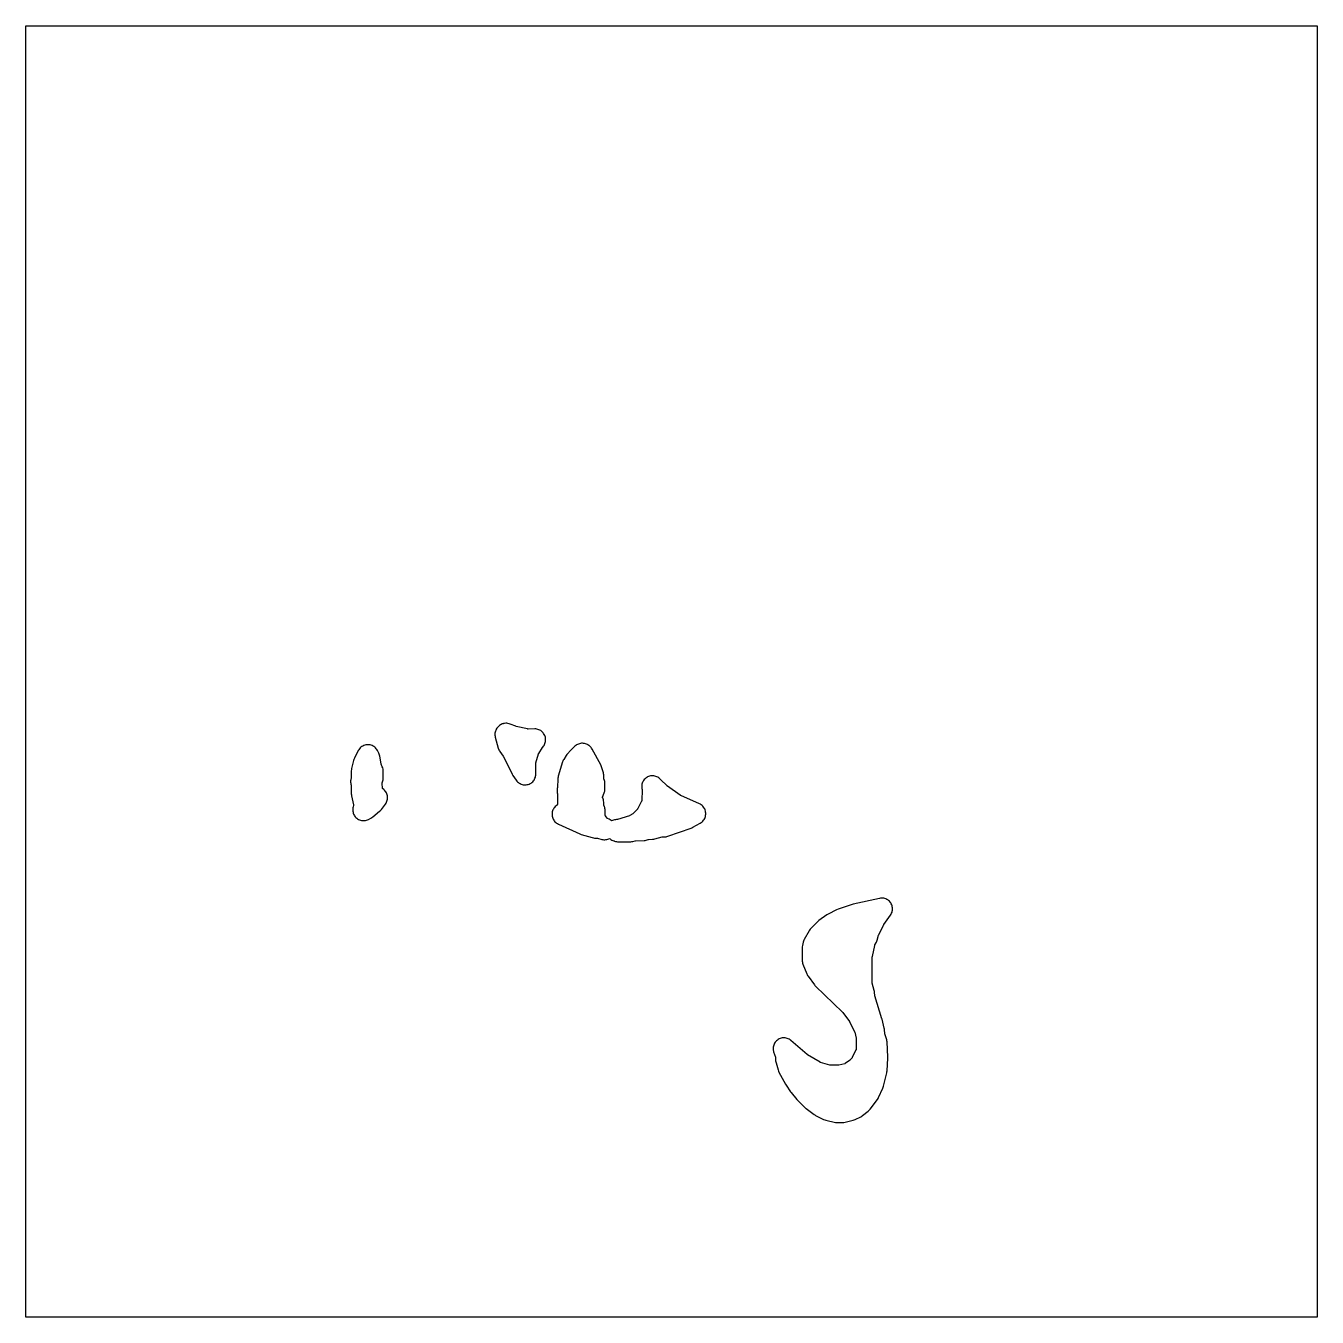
# Model space of a CAD drawing. Header units: millimetres. Extents: x 0 to 300, y 0 to 300.
import ezdxf

# ---------------------------------------------------------------- set-up
doc = ezdxf.new("R2010")
doc.units = ezdxf.units.MM
doc.layers.add('CUT', color=7, linetype='CONTINUOUS')

msp = doc.modelspace()

# ---------------------------------------------------------------- linework, layer by layer
at = {"layer": 'CUT'}
for points in [[(0, 299.9386), (0.0029, 299.9971), (0.0614, 300), (299.902, 300), (299.9605, 299.9971), (299.9634, 299.9386), (299.9634, 0.0614), (299.9605, 0.0029), (299.902, 0), (0.0614, 0), (0.0029, 0.0029), (0, 0.0614)], [(109.2368, 136.5318), (109.1395, 136.3202), (109.0624, 136.1005), (109.006, 135.8745), (108.9709, 135.6443), (108.9574, 135.4118), (108.9656, 135.179), (108.9954, 134.948), (109.0465, 134.7208), (109.7377, 132.2046), (109.8052, 131.9955), (109.8907, 131.7931), (109.9937, 131.599), (110.1134, 131.4147), (110.8876, 130.3297), (110.8906, 130.3253), (110.9313, 130.258), (110.9399, 130.2416), (112.9652, 126.1513), (113.1487, 125.8397), (113.9058, 124.7436), (114.0539, 124.5501), (114.2201, 124.372), (114.4029, 124.2108), (114.6005, 124.0683), (114.811, 123.9456), (115.0325, 123.844), (115.2628, 123.7645), (115.4998, 123.7078), (115.7411, 123.6744), (115.9846, 123.6646), (116.2279, 123.6786), (116.4686, 123.7162), (116.7045, 123.7771), (116.9334, 123.8606), (117.1531, 123.9661), (117.3614, 124.0924), (117.5565, 124.2384), (117.7364, 124.4027), (117.8995, 124.5837), (118.0442, 124.7798), (118.1691, 124.989), (118.2731, 125.2093), (118.3551, 125.4388), (118.4144, 125.6751), (118.4504, 125.9161), (118.4628, 126.1594), (118.4678, 128.6333), (118.4683, 128.6519), (118.4719, 128.69), (118.4791, 128.7277), (118.4839, 128.7456), (119.1053, 130.886), (119.1106, 130.903), (119.1242, 130.9376), (119.1408, 130.971), (119.1497, 130.986), (119.9949, 132.3538), (120.0069, 132.372), (120.0625, 132.4432), (120.0759, 132.4578), (120.2314, 132.6434), (120.3682, 132.8432), (120.4851, 133.0554), (120.5808, 133.2778), (120.6546, 133.5084), (120.7057, 133.7452), (120.7337, 133.9857), (120.7383, 134.2278), (120.7194, 134.4692), (120.6773, 134.7077), (120.6122, 134.941), (120.525, 135.1669), (120.4162, 135.3833), (120.2871, 135.5881), (120.1387, 135.7795), (119.9725, 135.9556), (119.7901, 136.1149), (119.5931, 136.2557), (119.3833, 136.3768), (119.1629, 136.4771), (118.9338, 136.5555), (118.6982, 136.6115), (118.4583, 136.6443), (118.2163, 136.6538), (116.6518, 136.6394), (116.6289, 136.6398), (116.5345, 136.6499), (116.512, 136.6543), (113.8802, 137.2478), (113.8752, 137.249), (113.8025, 137.2712), (113.7856, 137.2774), (112.4821, 137.7927), (112.238, 137.875), (111.9867, 137.9317), (111.7309, 137.9622), (111.4733, 137.9662), (111.2167, 137.9438), (110.9638, 137.895), (110.8929, 137.8775), (110.6663, 137.81), (110.4471, 137.7215), (110.2373, 137.6127), (110.0387, 137.4845), (109.853, 137.3381), (109.6821, 137.1749), (109.5273, 136.9962), (109.3901, 136.8037), (109.2716, 136.5991)], [(75.5114, 124.9922), (75.4756, 124.8433), (75.4411, 124.5794), (75.435, 124.3133), (75.4571, 124.0481), (75.5074, 123.7868), (75.5415, 123.6491), (75.5472, 123.6067), (75.5483, 123.5851), (75.5942, 121.6053), (75.6133, 121.3492), (75.6586, 121.0964), (76.1437, 119.0126), (76.1477, 118.9931), (76.1529, 118.9526), (76.1459, 118.9124), (76.141, 118.8932), (76.0383, 118.5288), (75.9841, 118.2935), (75.9529, 118.054), (75.9449, 117.8127), (75.9603, 117.5718), (75.9988, 117.3334), (76.0601, 117.0999), (76.1437, 116.8733), (76.2487, 116.6559), (76.3742, 116.4496), (76.519, 116.2564), (76.6818, 116.0781), (76.861, 115.9163), (77.055, 115.7726), (77.262, 115.6482), (77.48, 115.5444), (77.707, 115.4621), (77.9409, 115.4021), (78.1795, 115.3649), (78.4205, 115.3509), (78.6618, 115.3603), (78.901, 115.3928), (79.136, 115.4483), (79.3646, 115.5262), (79.5845, 115.6258), (80.1368, 115.9088), (80.3712, 116.0454), (80.5893, 116.2065), (82.1806, 117.5213), (82.3924, 117.718), (82.5801, 117.9379), (83.5252, 119.184), (83.6673, 119.3924), (83.7876, 119.6141), (83.885, 119.8467), (83.9585, 120.088), (84.0073, 120.3355), (84.0309, 120.5866), (84.0291, 120.8389), (84.0018, 121.0896), (83.9495, 121.3364), (83.8725, 121.5766), (83.7717, 121.8078), (83.6482, 122.0277), (83.5031, 122.234), (83.3379, 122.4247), (83.1544, 122.5977), (82.8859, 122.8265), (82.8712, 122.8396), (82.8434, 122.8686), (82.8369, 122.9083), (82.8352, 122.9279), (82.7686, 124.0175), (82.7679, 124.0349), (82.7689, 124.0707), (82.776, 124.1055), (82.7806, 124.1224), (82.9295, 124.6236), (82.9869, 124.8577), (83.0216, 125.0962), (83.0331, 125.3369), (83.0323, 126.8179), (83.0179, 127.0849), (82.975, 127.3487), (82.9042, 127.6065), (82.8063, 127.8553), (82.5351, 128.4491), (82.5282, 128.4651), (82.5161, 128.4992), (82.5071, 128.5343), (82.5039, 128.5509), (82.205, 130.345), (82.1508, 130.5927), (82.0717, 130.8336), (81.9686, 131.0652), (81.6853, 131.6236), (81.5609, 131.841), (81.4154, 132.045), (81.2502, 132.2333), (81.0669, 132.4042), (80.8675, 132.5558), (80.6539, 132.6868), (80.4283, 132.7957), (80.1929, 132.8815), (79.9501, 132.9432), (79.7023, 132.9804), (79.4521, 132.9926), (79.2019, 132.9797), (78.9542, 132.9418), (78.7116, 132.8792), (78.4764, 132.7928), (78.2511, 132.6832), (78.0379, 132.5516), (77.839, 132.3994), (77.6562, 132.228), (77.4916, 132.0391), (77.3466, 131.8348), (77.2229, 131.6169), (76.3223, 129.8285), (76.2111, 129.5731), (76.129, 129.3069), (75.6742, 127.4761), (75.624, 127.216), (75.6017, 126.952), (75.5459, 125.1802), (75.5448, 125.1598), (75.5391, 125.118), (75.5088, 124.9928)], [(123.1688, 118.7812), (122.9862, 118.6205), (122.8202, 118.4429), (122.6721, 118.2499), (122.5436, 118.0435), (122.4356, 117.8255), (122.3494, 117.5981), (122.2857, 117.3634), (122.2451, 117.1236), (122.228, 116.881), (122.2345, 116.6379), (122.2646, 116.3965), (122.3181, 116.1593), (122.3943, 115.9283), (122.4926, 115.7059), (122.6121, 115.494), (122.7515, 115.2948), (122.9097, 115.1101), (123.0851, 114.9416), (123.276, 114.7909), (123.4807, 114.6595), (123.6971, 114.5487), (128.7122, 112.2805), (129.0265, 112.163), (131.5472, 111.4096), (131.8338, 111.342), (132.1263, 111.3086), (132.6999, 111.2772), (132.7201, 111.2755), (132.8029, 111.2625), (132.8226, 111.2578), (133.7766, 111.0055), (134.0163, 110.9546), (134.2598, 110.9273), (134.5048, 110.924), (134.7489, 110.9448), (134.9898, 110.9893), (135.2253, 111.0572), (135.4529, 111.1478), (135.583, 111.215), (135.7173, 111.1013), (135.922, 110.9602), (136.1397, 110.8401), (136.3683, 110.7423), (136.6055, 110.6677), (136.6111, 110.6662), (136.6319, 110.6589), (136.7471, 110.6147), (136.9626, 110.5429), (137.1836, 110.4911), (137.4085, 110.4595), (137.6353, 110.4484), (140.3014, 110.4397), (140.5275, 110.4492), (140.7517, 110.4791), (140.9723, 110.5292), (141.5324, 110.6831), (141.5376, 110.6845), (141.5873, 110.694), (141.6126, 110.6966), (141.6368, 110.6977), (143.6011, 110.7369), (143.8498, 110.7543), (144.0955, 110.7964), (144.3359, 110.8627), (144.5385, 110.9411), (144.5389, 110.9403), (144.583, 110.9587), (144.6192, 110.9709), (144.657, 110.9762), (144.6755, 110.9775), (145.5745, 111.0177), (145.8416, 111.0441), (146.1043, 111.0989), (147.8106, 111.552), (147.8299, 111.5566), (147.9109, 111.5697), (147.9307, 111.5714), (148.4769, 111.6042), (148.7063, 111.6286), (148.9324, 111.6741), (149.1534, 111.7402), (154.521, 113.6204), (154.7277, 113.7034), (154.9262, 113.8043), (156.6749, 114.7944), (156.8868, 114.9288), (157.0841, 115.0837), (157.2649, 115.2577), (157.4273, 115.4489), (157.5698, 115.6554), (157.6908, 115.8751), (157.7892, 116.1059), (157.864, 116.3454), (157.9144, 116.5912), (157.9399, 116.8408), (157.9403, 117.0917), (157.9155, 117.3413), (157.8658, 117.5872), (157.7918, 117.8269), (157.694, 118.058), (157.5736, 118.2781), (157.4318, 118.4851), (157.2699, 118.6767), (157.0896, 118.8512), (156.8928, 119.0068), (156.6813, 119.1418), (156.4574, 119.255), (152.1359, 121.173), (152.1181, 121.1814), (152.0474, 121.2216), (152.031, 121.2325), (149.0538, 123.3378), (149.0404, 123.3477), (148.9877, 123.3919), (148.9757, 123.4034), (147.4233, 124.9472), (147.3776, 124.995), (147.199, 125.1646), (147.0045, 125.3158), (146.7962, 125.4472), (146.5758, 125.5574), (146.3458, 125.6454), (146.1081, 125.7103), (145.8653, 125.7515), (145.6195, 125.7686), (145.3733, 125.7614), (145.129, 125.7301), (144.8889, 125.6748), (144.6555, 125.5962), (144.4309, 125.495), (144.2173, 125.3722), (144.0169, 125.229), (143.8316, 125.0668), (143.6631, 124.887), (143.5131, 124.6916), (143.3831, 124.4824), (143.2743, 124.2614), (143.1878, 124.0308), (143.1244, 123.7927), (143.0847, 123.5496), (143.0692, 123.3038), (143.0779, 123.0576), (143.1108, 122.8135), (143.1241, 122.7416), (143.1273, 122.7215), (143.1341, 122.6374), (143.1342, 122.617), (143.0766, 119.9852), (143.0758, 119.9668), (143.0714, 119.9291), (143.0569, 119.8942), (143.0486, 119.8777), (142.0736, 118.0392), (142.0639, 118.0221), (142.0414, 117.9882), (142.0157, 117.9568), (142.0021, 117.9425), (141.0597, 117.0001), (141.0557, 116.9963), (141.017, 116.9633), (140.9962, 116.9484), (140.9755, 116.9355), (140.3306, 116.5529), (140.3112, 116.5421), (140.2275, 116.5043), (140.2065, 116.497), (137.4447, 115.6064), (137.425, 115.6006), (137.3835, 115.5919), (137.3414, 115.5875), (137.3209, 115.5869), (137.2334, 115.5868), (136.9851, 115.5741), (136.7393, 115.5369), (136.4984, 115.4754), (136.2648, 115.3903), (136.0678, 115.2954), (135.9383, 115.4053), (135.7368, 115.5449), (135.5227, 115.664), (135.144, 115.851), (135.1273, 115.8598), (135.0944, 115.8801), (135.0686, 115.909), (135.057, 115.9238), (134.628, 116.5053), (134.6168, 116.5213), (134.5963, 116.5558), (134.5907, 116.5954), (134.5895, 116.6149), (134.5365, 117.9244), (134.5172, 118.1491), (134.4777, 118.3712), (134.4184, 118.5888), (134.3397, 118.8002), (134.2982, 118.898), (134.2917, 118.9143), (134.2806, 118.9488), (134.2757, 118.9844), (134.2745, 119.0021), (134.2425, 119.6789), (134.2182, 119.9275), (134.1693, 120.1724), (134.0962, 120.4112), (133.9996, 120.6415), (133.9854, 120.6712), (133.9774, 120.689), (133.9638, 120.7267), (133.9738, 120.7655), (133.9802, 120.784), (134.3627, 121.818), (134.4289, 122.0236), (134.477, 122.2341), (134.5068, 122.448), (134.518, 122.6636), (134.5288, 123.8991), (134.5167, 124.168), (134.4757, 124.4342), (134.4063, 124.6943), (134.2939, 125.0398), (134.2888, 125.0567), (134.2807, 125.0925), (134.2757, 125.1289), (134.2745, 125.1461), (134.235, 125.9847), (134.2139, 126.2112), (134.1724, 126.4349), (134.1107, 126.6539), (133.701, 127.8895), (133.6239, 128.092), (133.5296, 128.2872), (131.5523, 131.9622), (131.4294, 132.1666), (131.2876, 132.3584), (131.1281, 132.5357), (130.9525, 132.6971), (130.7623, 132.841), (130.5592, 132.9661), (130.4721, 133.0143), (130.2539, 133.1213), (130.0264, 133.2066), (129.7917, 133.2694), (129.552, 133.3091), (129.3095, 133.3254), (129.0667, 133.318), (128.8257, 133.2872), (128.5888, 133.233), (128.3583, 133.1562), (128.1364, 133.0573), (127.9251, 132.9373), (127.7264, 132.7974), (127.5423, 132.6389), (126.6105, 131.7543), (126.4931, 131.6351), (125.8012, 130.8841), (125.6497, 130.7031), (125.5158, 130.5087), (124.9479, 129.5937), (124.8415, 129.4044), (124.752, 129.2066), (124.6799, 129.0018), (123.6748, 125.6929), (123.6187, 125.4724), (123.5828, 125.2477), (123.5675, 125.0207), (123.527, 123.1582), (123.5259, 123.1362), (123.5198, 123.091), (123.4861, 122.9561), (123.4869, 122.9559), (123.461, 122.8645), (123.4165, 122.6077), (123.3989, 122.3478), (123.4084, 122.0874), (123.445, 121.8294), (123.5082, 121.5767), (123.5184, 121.5434), (123.524, 121.5235), (123.5321, 121.4817), (123.5359, 121.4393), (123.5362, 121.4187), (123.5047, 119.2729), (123.5039, 119.2534), (123.4994, 119.2135), (123.4797, 119.1784), (123.4689, 119.1621), (123.2688, 118.8766), (123.2578, 118.8616), (123.2325, 118.832)], [(174.1095, 60.3525), (174.128, 60.2539), (174.1303, 60.2297), (174.1715, 59.5833), (174.2032, 59.3148), (174.2638, 59.0513), (174.7268, 57.4411), (174.8177, 57.1804), (174.9367, 56.9313), (176.477, 54.1186), (176.5959, 53.9232), (177.6592, 52.3439), (177.7975, 52.1577), (179.0947, 50.571), (179.2711, 50.377), (180.9609, 48.7035), (181.0967, 48.5786), (181.2412, 48.4641), (183.0908, 47.1071), (183.2639, 46.9909), (183.446, 46.8896), (185.2977, 45.9578), (185.5762, 45.8382), (185.8672, 45.7532), (188.0688, 45.2526), (188.36, 45.2043), (188.6549, 45.1906), (189.7385, 45.2044), (190.0239, 45.2244), (190.3051, 45.2769), (192.1483, 45.7314), (192.4176, 45.8142), (192.6759, 45.9268), (193.9497, 46.5695), (194.1743, 46.6978), (194.3844, 46.8486), (195.6789, 47.8833), (195.903, 48.0858), (196.1011, 48.3138), (197.8026, 50.5302), (197.9676, 50.7735), (198.1029, 51.0344), (199.0762, 53.2173), (199.1575, 53.4237), (199.2201, 53.6366), (199.9885, 56.7511), (200.0345, 56.9853), (200.058, 57.2229), (200.2094, 60.1994), (200.2101, 60.4393), (200.0496, 63.9888), (200.0306, 64.2035), (199.9931, 64.4157), (199.9376, 64.624), (199.554, 65.8469), (199.5475, 65.8699), (199.5295, 65.9672), (199.5273, 65.991), (199.4839, 66.6787), (199.4594, 66.9036), (199.4147, 67.1253), (198.8994, 69.1945), (198.8605, 69.3336), (197.2132, 74.6244), (197.2068, 74.6472), (197.189, 74.7437), (197.1868, 74.7673), (197.1442, 75.4427), (197.1177, 75.6802), (197.0688, 75.9141), (196.6289, 77.6065), (196.6251, 77.6229), (196.6192, 77.6574), (196.6162, 77.6923), (196.6159, 77.7088), (196.6201, 83.6336), (196.6207, 83.6548), (196.6301, 83.7422), (196.6341, 83.763), (197.2011, 86.3652), (197.2052, 86.3823), (197.2162, 86.4173), (197.2303, 86.4513), (197.2379, 86.4667), (197.5834, 87.1274), (197.6914, 87.3629), (197.7745, 87.6083), (198.0971, 88.7539), (198.1026, 88.772), (198.1309, 88.8449), (198.1389, 88.862), (199.2359, 91.0511), (199.2782, 91.1285), (199.326, 91.2026), (200.8725, 93.4212), (201.0048, 93.6326), (201.1153, 93.8562), (201.203, 94.0896), (201.2669, 94.3306), (201.3066, 94.5768), (201.3215, 94.8257), (201.3116, 95.0749), (201.2769, 95.3219), (201.2178, 95.5641), (201.1348, 95.7993), (201.0288, 96.025), (200.9008, 96.239), (200.7522, 96.4393), (200.5843, 96.6237), (200.3989, 96.7905), (200.1979, 96.938), (199.9831, 97.0647), (199.7568, 97.1694), (199.5211, 97.251), (199.2785, 97.3087), (199.0314, 97.342), (198.7822, 97.3505), (198.5333, 97.3341), (198.2874, 97.2931), (192.2159, 95.9648), (191.9578, 95.8937), (188.6697, 94.7949), (188.3383, 94.657), (186.3618, 93.6625), (186.1903, 93.5676), (186.0268, 93.4595), (184.2161, 92.1585), (184.0431, 92.0223), (183.8827, 91.8713), (182.3316, 90.2765), (182.1886, 90.1162), (182.0598, 89.9443), (181.9463, 89.7619), (180.8228, 87.7704), (180.7135, 87.5524), (180.6259, 87.3248), (180.5609, 87.0897), (180.3913, 86.3341), (180.3454, 86.0584), (180.3306, 85.7793), (180.3388, 82.9291), (180.35, 82.6991), (180.3824, 82.4711), (180.4356, 82.2471), (180.5093, 82.0289), (181.383, 79.7858), (181.4734, 79.5812), (181.5817, 79.3856), (181.7071, 79.2004), (183.1775, 77.2251), (183.3038, 77.0689), (183.4424, 76.9233), (189.714, 70.8407), (189.726, 70.8286), (189.7722, 70.7753), (189.7826, 70.7617), (191.3083, 68.6657), (191.3114, 68.6613), (191.3535, 68.5929), (191.3624, 68.5762), (192.4883, 66.3366), (192.4982, 66.3153), (192.5314, 66.2234), (192.5374, 66.2006), (192.854, 64.8369), (192.8586, 64.8139), (192.8693, 64.7174), (192.8698, 64.6939), (192.8488, 62.2107), (192.8481, 62.189), (192.8428, 62.1445), (192.8279, 62.1022), (192.819, 62.0824), (191.9775, 60.3361), (191.9696, 60.3208), (191.9514, 60.29), (191.9304, 60.2609), (191.9198, 60.2479), (191.4237, 59.6707), (191.412, 59.6576), (191.3858, 59.6321), (191.3574, 59.609), (191.3434, 59.5991), (190.3279, 58.9125), (190.3128, 58.9028), (190.2803, 58.8849), (190.2456, 58.8733), (190.228, 58.8687), (188.8725, 58.5479), (188.8494, 58.5431), (188.7522, 58.532), (188.7286, 58.5315), (186.8492, 58.5424), (186.8314, 58.5429), (186.7946, 58.5465), (186.7581, 58.5533), (186.7413, 58.5577), (184.5876, 59.1668), (184.5706, 59.172), (184.5362, 59.1852), (184.5029, 59.2015), (184.4879, 59.2101), (181.5848, 60.969), (181.5802, 60.972), (181.5137, 61.0198), (181.4988, 61.032), (177.715, 64.2927), (177.5233, 64.4423), (177.318, 64.5726), (177.101, 64.6823), (176.8744, 64.7704), (176.6402, 64.836), (176.4008, 64.8786), (176.1584, 64.8978), (175.9153, 64.8933), (175.6738, 64.8652), (175.4361, 64.8138), (175.2046, 64.7395), (174.9814, 64.6431), (174.7686, 64.5255), (174.5682, 64.3877), (174.3821, 64.2312), (174.2122, 64.0573), (174.0599, 63.8677), (173.9268, 63.6642), (173.8141, 63.4487), (173.7228, 63.2233), (173.6539, 62.9902), (173.608, 62.7514), (173.5854, 62.5093), (173.5865, 62.2661), (173.5866, 62.2651), (173.6068, 62.0539), (173.645, 61.845), (173.7007, 61.6402), (174.1028, 60.3758)]]:
    msp.add_lwpolyline(points, close=True, dxfattribs=at)

doc.saveas('drawing.dxf')
